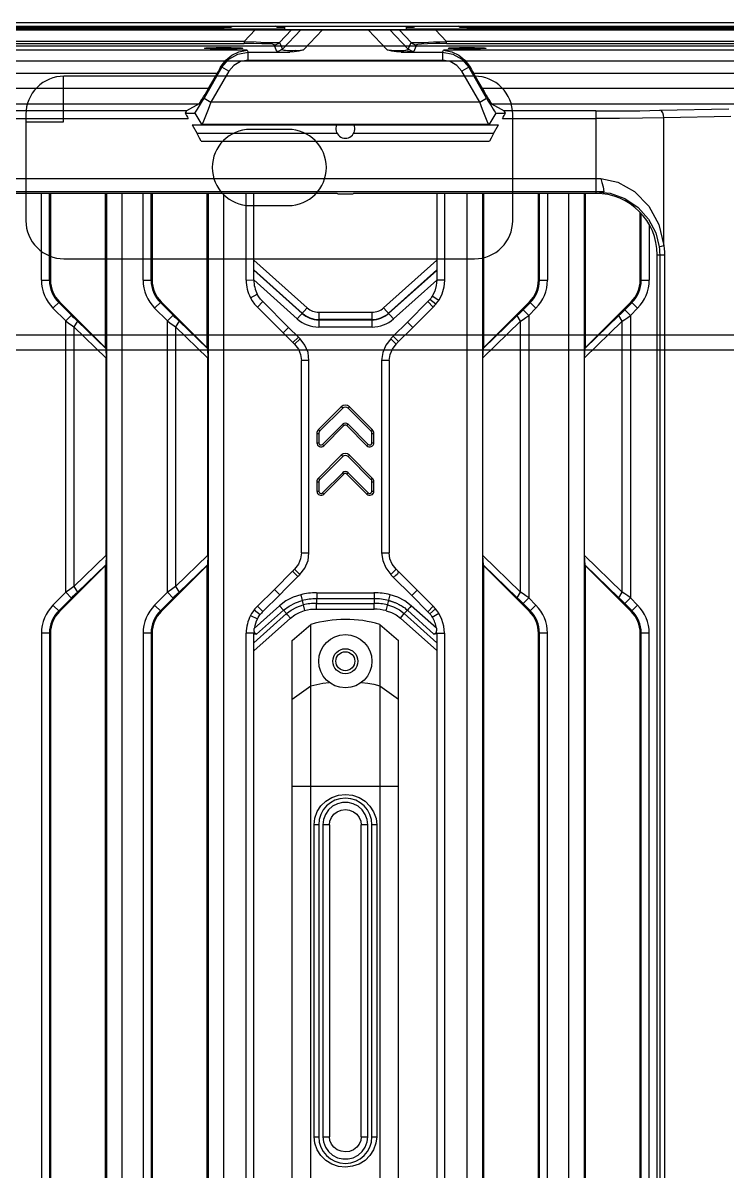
# Model space of a CAD drawing. Header units: millimetres. Extents: x -3132 to 28633, y 682 to 5849.
# Drawn here: x 23643.5 to 23736.1, y 3935.7 to 4086.6 of the extents above; entities that cross this region are included whole.
import ezdxf

# ---------------------------------------------------------------- set-up
doc = ezdxf.new("R2010")
doc.units = ezdxf.units.MM
doc.layers.add('02___PRT_ALL_AXES', color=7, linetype='Continuous')

# ---------------------------------------------------------------- blocks, each defined once
blk = doc.blocks.new('rtjg')
at = {"linetype": 'Continuous'}
for p, q in [((18239.39, 2763.81), (18739.39, 2763.81)), ((18351.08, 2762.29), (18352.52, 2763.81)), ((18357.33, 2763.81), (18355.75, 2762.15)), ((18356.11, 2761.27), (18358.52, 2763.81)), ((18361.39, 2763.81), (18358.88, 2761.17)), ((18369.9, 2761.17), (18367.38, 2763.81)), ((18370.26, 2763.81), (18372.67, 2761.27)), ((18373.03, 2762.15), (18371.45, 2763.81)), ((18376.25, 2763.81), (18377.7, 2762.29)), ((18351.08, 2762.29), (18267.12, 2762.29)), ((18267.12, 2762), (18351.08, 2762)), ((18351.08, 2762.29), (18351.08, 2762)), ((18355.4, 2760.98), (18355.04, 2761.85)), ((18355.75, 2762.15), (18356.11, 2761.27)), ((18372.67, 2761.27), (18373.03, 2762.15)), ((18373.74, 2761.85), (18373.38, 2760.98)), ((18377.7, 2762), (18377.7, 2762.29)), ((18601.08, 2762.29), (18377.7, 2762.29)), ((18377.7, 2762), (18601.08, 2762)), ((18351.49, 2761.12), (18277.16, 2761.12)), ((18351.49, 2761.12), (18351.62, 2760.87)), ((18351.62, 2759.84), (18351.62, 2760.87)), ((18351.62, 2760.87), (18357.07, 2760.87)), ((18371.71, 2760.87), (18377.15, 2760.87)), ((18377.15, 2760.87), (18377.29, 2761.12)), ((18377.15, 2760.87), (18377.15, 2759.84)), ((18601.49, 2761.12), (18377.29, 2761.12)), ((18348.16, 2758.88), (18345.82, 2754.83)), ((18348.16, 2758.88), (18348.08, 2759.02)), ((18349.06, 2758.36), (18348.16, 2758.88)), ((18351.62, 2759.84), (18377.15, 2759.84)), ((18380.62, 2758.88), (18379.72, 2758.36)), ((18380.7, 2759.02), (18380.62, 2758.88)), ((18382.95, 2754.83), (18380.62, 2758.88)), ((18277.16, 2758.12), (18347.56, 2758.12)), ((18346.39, 2756.09), (18347.56, 2758.12)), ((18349.06, 2758.36), (18346.72, 2754.31)), ((18382.06, 2754.31), (18379.72, 2758.36)), ((18381.21, 2758.12), (18382.39, 2756.09)), ((18381.21, 2758.12), (18597.56, 2758.12)), ((18346.39, 2756.09), (18279.19, 2756.09)), ((18596.39, 2756.09), (18382.39, 2756.09)), ((18345.82, 2754.83), (18346.72, 2754.31)), ((18382.06, 2754.31), (18346.72, 2754.31)), ((18382.06, 2754.31), (18382.95, 2754.83)), ((18281.29, 2754.09), (18345.16, 2754.09)), ((18343.52, 2753.14), (18305.89, 2753.14)), ((18343.33, 2752.86), (18344.61, 2752.86)), ((18345.16, 2754.09), (18343.52, 2753.14)), ((18344.61, 2752.86), (18345.51, 2751.31)), ((18384.17, 2752.86), (18383.27, 2751.31)), ((18383.62, 2754.09), (18385.26, 2753.14)), ((18383.62, 2754.09), (18595.16, 2754.09)), ((18384.17, 2752.86), (18385.45, 2752.86)), ((18397.32, 2753.14), (18385.26, 2753.14)), ((18397.32, 2753.14), (18397.32, 2742.53)), ((18405.74, 2753.23), (18414.8, 2753.42)), ((18305.89, 2752.14), (18343.73, 2752.14)), ((18344.26, 2751.31), (18344.91, 2750.17)), ((18344.26, 2751.31), (18384.52, 2751.31)), ((18345.56, 2751.41), (18383.22, 2751.41)), ((18383.22, 2751.41), (18383.04, 2751.8)), ((18383.86, 2750.17), (18384.52, 2751.31)), ((18385.04, 2752.14), (18397.32, 2752.14)), ((18415.09, 2752.42), (18406.27, 2752.23)), ((18406.27, 2735.44), (18406.27, 2752.23)), ((18363.31, 2750.17), (18344.91, 2750.17)), ((18383.86, 2750.17), (18365.46, 2750.17)), ((18345.45, 2749.18), (18383.33, 2749.18)), ((18313.75, 2744.28), (18397.32, 2744.28)), ((18397.32, 2744.28), (18397.96, 2744.28)), ((18362.31, 2742.31), (18296.87, 2742.31)), ((18397.32, 2742.53), (18313.75, 2742.53)), ((18324.44, 2730.89), (18324.44, 2742.31)), ((18325.49, 2730.89), (18325.49, 2742.31)), ((18325.62, 2742.31), (18325.62, 2730.89)), ((18332.85, 2722.01), (18332.85, 2742.31)), ((18333, 2742.31), (18333, 2519.79)), ((18334.99, 2742.31), (18334.99, 2518.72)), ((18337.81, 2730.89), (18337.81, 2742.31)), ((18338.86, 2730.89), (18338.86, 2742.31)), ((18338.99, 2742.31), (18338.99, 2730.89)), ((18346.22, 2722.01), (18346.22, 2742.31)), ((18346.37, 2742.31), (18346.37, 2519.79)), ((18348.36, 2742.31), (18348.36, 2518.72)), ((18351.36, 2730.89), (18351.36, 2742.31)), ((18352.36, 2730.92), (18352.36, 2742.31)), ((18363.4, 2742.24), (18363.31, 2742.28)), ((18363.4, 2742.24), (18365.38, 2742.24)), ((18365.38, 2742.24), (18365.47, 2742.28)), ((18397.32, 2742.31), (18366.46, 2742.31)), ((18376.42, 2742.31), (18376.42, 2730.9)), ((18377.42, 2742.31), (18377.42, 2730.89)), ((18380.42, 2541.96), (18380.42, 2742.31)), ((18382.42, 2742.31), (18382.42, 2543.96)), ((18382.56, 2742.31), (18382.56, 2722)), ((18389.78, 2730.89), (18389.78, 2742.31)), ((18389.92, 2730.89), (18389.91, 2742.31)), ((18390.97, 2742.31), (18390.97, 2730.89)), ((18393.79, 2555.33), (18393.79, 2742.31)), ((18395.79, 2742.31), (18395.79, 2557.33)), ((18395.93, 2742.31), (18395.93, 2722)), ((18397.32, 2742.53), (18397.32, 2742.31)), ((18398.39, 2742.53), (18397.32, 2742.53)), ((18403.15, 2730.89), (18403.15, 2739.78)), ((18403.29, 2730.89), (18403.29, 2739.61)), ((18404.34, 2738.19), (18404.34, 2730.89)), ((18405.65, 2735.28), (18406.27, 2735.44)), ((18359.37, 2727.27), (18352.36, 2733.55)), ((18376.42, 2733.53), (18369.42, 2727.26)), ((18405.39, 2568.99), (18405.39, 2734.24)), ((18405.39, 2734.24), (18406.34, 2734.24)), ((18405.72, 2734.24), (18405.72, 2562.49)), ((18406.34, 2734.24), (18406.34, 2541.89)), ((18358.73, 2726.56), (18352.36, 2732.28)), ((18352.36, 2732.22), (18358.7, 2726.53)), ((18376.42, 2732.25), (18370.05, 2726.56)), ((18370.08, 2726.52), (18376.42, 2732.19)), ((18324.44, 2730.89), (18325.62, 2730.89)), ((18337.81, 2730.89), (18338.99, 2730.89)), ((18351.36, 2730.89), (18352.36, 2730.93)), ((18352.36, 2730.93), (18358.07, 2725.82)), ((18370.71, 2725.82), (18376.42, 2730.91)), ((18377.42, 2730.89), (18376.42, 2730.91)), ((18389.78, 2730.89), (18390.97, 2730.89)), ((18403.15, 2730.89), (18404.34, 2730.89)), ((18351.91, 2728.6), (18352.81, 2729.06)), ((18376.66, 2728.25), (18375.82, 2728.79)), ((18326.79, 2728.06), (18325.95, 2727.22)), ((18325.95, 2727.22), (18327.64, 2725.54)), ((18328.39, 2726.28), (18326.7, 2727.97)), ((18332.85, 2722.01), (18326.79, 2728.06)), ((18340.16, 2728.06), (18339.32, 2727.22)), ((18339.32, 2727.22), (18341.01, 2725.54)), ((18341.76, 2726.28), (18340.07, 2727.97)), ((18346.22, 2722.01), (18340.16, 2728.06)), ((18352.83, 2727.37), (18353.53, 2728.08)), ((18352.83, 2727.37), (18356.22, 2723.97)), ((18356.93, 2724.68), (18353.53, 2728.08)), ((18358.07, 2725.82), (18359.37, 2727.27)), ((18369.42, 2727.26), (18370.71, 2725.82)), ((18375.32, 2728.17), (18372.55, 2725.39)), ((18373.25, 2724.68), (18375.93, 2727.37)), ((18375.93, 2727.37), (18375.23, 2728.08)), ((18376.27, 2727.73), (18375.5, 2728.37)), ((18388.61, 2728.06), (18382.56, 2722)), ((18387.76, 2727.02), (18388.71, 2727.97)), ((18387.76, 2727.02), (18388.5, 2726.27)), ((18388.5, 2726.27), (18389.45, 2727.22)), ((18389.45, 2727.22), (18388.61, 2728.06)), ((18401.98, 2728.06), (18395.93, 2722)), ((18401.13, 2727.02), (18402.08, 2727.97)), ((18401.13, 2727.02), (18401.87, 2726.27)), ((18401.87, 2726.27), (18402.82, 2727.22)), ((18402.82, 2727.22), (18401.98, 2728.06)), ((18327.64, 2725.54), (18328.39, 2726.28)), ((18327.64, 2689.87), (18327.64, 2725.54)), ((18329.17, 2725.51), (18328.71, 2724.76)), ((18332.88, 2721.93), (18329.17, 2725.51)), ((18341.01, 2725.54), (18341.76, 2726.28)), ((18341.01, 2689.87), (18341.01, 2725.54)), ((18342.54, 2725.51), (18342.08, 2724.76)), ((18346.25, 2721.93), (18342.54, 2725.51)), ((18360.89, 2726.68), (18360.89, 2724.74)), ((18360.89, 2726.68), (18367.9, 2726.68)), ((18367.9, 2725.73), (18360.89, 2725.73)), ((18360.89, 2725.69), (18367.9, 2725.69)), ((18367.9, 2724.74), (18367.9, 2726.68)), ((18382.47, 2720.71), (18387.43, 2725.5)), ((18386.97, 2726.25), (18382.54, 2721.97)), ((18387.43, 2725.5), (18386.97, 2726.25)), ((18387.43, 2689.9), (18387.43, 2725.5)), ((18388.5, 2726.27), (18388.5, 2689.13)), ((18395.84, 2720.71), (18400.8, 2725.5)), ((18400.34, 2726.25), (18395.91, 2721.97)), ((18400.8, 2725.5), (18400.34, 2726.25)), ((18400.8, 2689.9), (18400.8, 2725.5)), ((18401.87, 2726.27), (18401.87, 2689.13)), ((18328.71, 2724.76), (18328.71, 2690.64)), ((18328.71, 2724.76), (18332.95, 2720.67)), ((18342.08, 2724.76), (18342.08, 2690.64)), ((18342.08, 2724.76), (18346.32, 2720.67)), ((18356.22, 2723.97), (18356.93, 2724.68)), ((18358.21, 2723.41), (18356.93, 2724.68)), ((18367.9, 2724.74), (18360.89, 2724.74)), ((18372.54, 2725.39), (18373.25, 2724.68)), ((18356.22, 2723.97), (18357.5, 2722.71)), ((18357.5, 2722.71), (18358.21, 2723.41)), ((18357.72, 2722.49), (18358.43, 2723.19)), ((18371.06, 2722.49), (18370.35, 2723.2)), ((18371.39, 2722.82), (18370.68, 2723.53)), ((18332.88, 2721.93), (18332.85, 2722.01)), ((18332.88, 2721.93), (18332.95, 2720.67)), ((18346.25, 2721.93), (18346.32, 2720.67)), ((18382.47, 2720.71), (18382.54, 2721.98)), ((18382.54, 2721.97), (18382.56, 2722.01)), ((18395.84, 2720.71), (18395.91, 2721.98)), ((18395.91, 2721.97), (18395.93, 2722.01)), ((18332.95, 2694.74), (18332.95, 2720.67)), ((18346.32, 2694.74), (18346.32, 2720.67)), ((18358.61, 2695.05), (18358.61, 2720.36)), ((18359.61, 2720.36), (18358.61, 2720.36)), ((18359.61, 2695.05), (18359.61, 2720.35)), ((18369.16, 2720.35), (18369.16, 2695.05)), ((18370.16, 2720.35), (18369.16, 2720.35)), ((18370.16, 2720.35), (18370.16, 2695.05)), ((18382.47, 2694.7), (18382.47, 2720.71)), ((18395.84, 2694.7), (18395.84, 2720.71)), ((18363.86, 2714.25), (18360.86, 2711.25)), ((18361.04, 2711.08), (18364.04, 2714.08)), ((18364.04, 2714.08), (18363.86, 2714.25)), ((18364.92, 2714.25), (18364.74, 2714.08)), ((18364.74, 2714.08), (18367.74, 2711.08)), ((18367.92, 2711.25), (18364.92, 2714.25)), ((18364.04, 2711.96), (18361.4, 2709.32)), ((18364.21, 2711.78), (18364.04, 2711.96)), ((18364.74, 2711.96), (18364.57, 2711.78)), ((18367.38, 2709.32), (18364.74, 2711.96)), ((18360.64, 2710.72), (18360.64, 2709.53)), ((18360.89, 2710.72), (18360.64, 2710.72)), ((18360.86, 2711.25), (18361.04, 2711.08)), ((18360.89, 2710.72), (18360.89, 2709.53)), ((18361.58, 2709.14), (18364.21, 2711.78)), ((18364.57, 2711.78), (18367.2, 2709.14)), ((18367.74, 2711.08), (18367.92, 2711.25)), ((18367.89, 2709.53), (18367.89, 2710.72)), ((18368.14, 2710.72), (18367.89, 2710.72)), ((18368.14, 2709.53), (18368.14, 2710.72)), ((18360.64, 2709.53), (18360.89, 2709.53)), ((18361.4, 2709.32), (18361.58, 2709.14)), ((18367.2, 2709.14), (18367.38, 2709.32)), ((18367.89, 2709.53), (18368.14, 2709.53)), ((18363.86, 2707.89), (18360.86, 2704.89)), ((18361.04, 2704.71), (18364.04, 2707.71)), ((18364.04, 2707.71), (18363.86, 2707.89)), ((18364.92, 2707.89), (18364.74, 2707.71)), ((18364.74, 2707.71), (18367.74, 2704.71)), ((18367.92, 2704.89), (18364.92, 2707.89)), ((18360.64, 2704.36), (18360.64, 2703.17)), ((18360.89, 2704.36), (18360.64, 2704.36)), ((18360.86, 2704.89), (18361.04, 2704.71)), ((18360.89, 2704.36), (18360.89, 2703.17)), ((18364.04, 2705.59), (18361.4, 2702.96)), ((18361.58, 2702.78), (18364.21, 2705.42)), ((18364.21, 2705.42), (18364.04, 2705.59)), ((18364.74, 2705.59), (18364.57, 2705.42)), ((18364.57, 2705.42), (18367.2, 2702.78)), ((18367.38, 2702.96), (18364.74, 2705.59)), ((18367.74, 2704.71), (18367.92, 2704.89)), ((18367.89, 2703.17), (18367.89, 2704.36)), ((18368.14, 2704.36), (18367.89, 2704.36)), ((18368.14, 2703.17), (18368.14, 2704.36)), ((18360.64, 2703.17), (18360.89, 2703.17)), ((18361.4, 2702.96), (18361.58, 2702.78)), ((18367.2, 2702.78), (18367.38, 2702.96)), ((18367.89, 2703.17), (18368.14, 2703.17)), ((18332.95, 2694.74), (18328.71, 2690.64)), ((18332.95, 2694.74), (18332.88, 2693.48)), ((18346.32, 2694.74), (18342.08, 2690.64)), ((18346.32, 2694.74), (18346.25, 2693.48)), ((18358.61, 2695.05), (18359.61, 2695.05)), ((18369.16, 2695.05), (18370.16, 2695.05)), ((18382.54, 2693.43), (18382.47, 2694.7)), ((18387.43, 2689.9), (18382.47, 2694.7)), ((18395.91, 2693.43), (18395.84, 2694.7)), ((18400.8, 2689.9), (18395.84, 2694.7)), ((18326.79, 2687.34), (18332.85, 2693.4)), ((18329.17, 2689.9), (18332.88, 2693.48)), ((18332.88, 2693.48), (18332.85, 2693.4)), ((18332.85, 2584.22), (18332.85, 2693.4)), ((18340.16, 2687.34), (18346.22, 2693.4)), ((18342.54, 2689.9), (18346.25, 2693.48)), ((18346.25, 2693.48), (18346.22, 2693.4)), ((18346.22, 2584.22), (18346.22, 2693.4)), ((18357.44, 2692.64), (18358.14, 2691.93)), ((18357.72, 2692.91), (18358.42, 2692.21)), ((18371.05, 2692.92), (18370.35, 2692.21)), ((18373.83, 2690.14), (18371.39, 2692.59)), ((18382.54, 2693.43), (18386.97, 2689.16)), ((18382.54, 2693.42), (18382.56, 2693.42)), ((18382.56, 2693.42), (18382.56, 2584.22)), ((18382.56, 2693.4), (18388.61, 2687.34)), ((18395.91, 2693.43), (18400.34, 2689.16)), ((18395.91, 2693.42), (18395.93, 2693.42)), ((18395.93, 2693.42), (18395.93, 2584.22)), ((18395.93, 2693.4), (18401.98, 2687.34)), ((18370.68, 2691.88), (18373.12, 2689.43)), ((18327.64, 2689.87), (18325.95, 2688.18)), ((18328.39, 2689.12), (18327.64, 2689.87)), ((18328.71, 2690.64), (18329.17, 2689.9)), ((18341.01, 2689.87), (18339.32, 2688.18)), ((18341.76, 2689.12), (18341.01, 2689.87)), ((18342.08, 2690.64), (18342.54, 2689.9)), ((18355.07, 2690.26), (18352.84, 2688.05)), ((18353.54, 2687.33), (18355.78, 2689.56)), ((18355.07, 2690.26), (18355.78, 2689.56)), ((18358.53, 2689.56), (18359.04, 2687.46)), ((18360.62, 2689.79), (18368.16, 2689.79)), ((18369.76, 2687.45), (18370.28, 2689.55)), ((18373.83, 2690.14), (18373.12, 2689.43)), ((18373.12, 2689.43), (18375.24, 2687.31)), ((18375.95, 2688.03), (18373.83, 2690.14)), ((18386.97, 2689.16), (18387.43, 2689.9)), ((18400.34, 2689.16), (18400.8, 2689.9)), ((18325.95, 2688.18), (18326.79, 2687.34)), ((18328.39, 2689.12), (18326.7, 2687.44)), ((18339.32, 2688.18), (18340.16, 2687.34)), ((18341.76, 2689.12), (18340.07, 2687.44)), ((18355.73, 2688.1), (18352.41, 2685.12)), ((18352.84, 2688.05), (18353.54, 2687.33)), ((18356.24, 2687.52), (18355.73, 2688.1)), ((18360.61, 2689.01), (18360.61, 2688.41)), ((18368.16, 2689.01), (18360.61, 2689.01)), ((18360.61, 2688.41), (18368.16, 2688.41)), ((18368.16, 2689.01), (18368.16, 2688.41)), ((18376.37, 2685.15), (18373.06, 2688.11)), ((18375.95, 2688.03), (18375.24, 2687.31)), ((18388.5, 2689.13), (18387.76, 2688.39)), ((18388.71, 2687.44), (18387.76, 2688.39)), ((18389.45, 2688.18), (18388.5, 2689.13)), ((18388.61, 2687.34), (18389.45, 2688.18)), ((18401.87, 2689.13), (18401.13, 2688.39)), ((18402.08, 2687.44), (18401.13, 2688.39)), ((18402.82, 2688.18), (18401.87, 2689.13)), ((18401.98, 2687.34), (18402.82, 2688.18)), ((18351.93, 2686.84), (18352.82, 2686.38)), ((18352.36, 2683.23), (18356.64, 2687.07)), ((18352.36, 2682.18), (18357.16, 2686.49)), ((18352.4, 2687.56), (18353.19, 2686.95)), ((18356.24, 2687.52), (18352.73, 2684.37)), ((18356.24, 2687.52), (18356.64, 2687.07)), ((18356.79, 2686.91), (18356.64, 2687.07)), ((18357.16, 2686.49), (18356.79, 2686.91)), ((18368.17, 2687.63), (18360.61, 2687.63)), ((18371.62, 2686.49), (18372, 2686.91)), ((18371.62, 2686.49), (18376.42, 2682.2)), ((18372, 2686.91), (18372.14, 2687.08)), ((18372.54, 2687.52), (18372.14, 2687.08)), ((18372.14, 2687.08), (18376.42, 2683.25)), ((18376.04, 2684.39), (18372.54, 2687.52)), ((18376.26, 2687.68), (18375.5, 2687.04)), ((18375.82, 2686.61), (18376.67, 2687.14)), ((18357.39, 2683.54), (18359.85, 2685.64)), ((18359.85, 2591.98), (18359.85, 2685.64)), ((18368.92, 2685.65), (18368.92, 2591.97)), ((18368.92, 2685.65), (18371.39, 2683.55)), ((18324.44, 2684.51), (18324.44, 2593.11)), ((18325.62, 2684.51), (18324.44, 2684.51)), ((18325.49, 2684.51), (18325.49, 2593.11)), ((18325.62, 2684.51), (18325.62, 2593.11)), ((18337.81, 2684.51), (18337.81, 2593.11)), ((18338.99, 2684.51), (18337.81, 2684.51)), ((18338.86, 2684.51), (18338.86, 2593.11)), ((18338.99, 2684.51), (18338.99, 2593.11)), ((18351.36, 2593.11), (18351.36, 2684.51)), ((18352.5, 2684.51), (18351.36, 2684.51)), ((18352.36, 2593.45), (18352.36, 2684.43)), ((18352.36, 2684.43), (18352.73, 2684.37)), ((18357.39, 2594.07), (18357.39, 2683.54)), ((18371.39, 2594.06), (18371.39, 2683.55)), ((18376.04, 2684.39), (18376.42, 2684.46)), ((18376.25, 2684.51), (18377.42, 2684.51)), ((18376.31, 2684.6), (18376.26, 2684.51)), ((18376.42, 2684.46), (18376.42, 2593.43)), ((18377.42, 2684.51), (18377.42, 2593.11)), ((18389.78, 2593.11), (18389.78, 2684.51)), ((18390.97, 2684.51), (18389.78, 2684.51)), ((18389.92, 2593.11), (18389.92, 2684.51)), ((18390.97, 2593.11), (18390.97, 2684.51)), ((18403.15, 2593.11), (18403.15, 2684.51)), ((18404.34, 2684.51), (18403.15, 2684.51)), ((18403.29, 2593.11), (18403.29, 2684.51)), ((18404.34, 2593.11), (18404.34, 2684.51)), ((18357.39, 2675.81), (18359.85, 2677.58)), ((18368.92, 2677.59), (18371.39, 2675.82)), ((18371.39, 2664.34), (18357.39, 2664.34)), ((18360.27, 2618.31), (18360.27, 2659.31)), ((18360.89, 2659.31), (18360.27, 2659.31)), ((18360.89, 2659.31), (18360.89, 2618.31)), ((18361.44, 2659.31), (18361.44, 2618.31)), ((18362.3, 2659.31), (18361.44, 2659.31)), ((18362.3, 2659.31), (18362.3, 2618.31)), ((18366.47, 2618.31), (18366.47, 2659.31)), ((18367.34, 2659.31), (18366.47, 2659.31)), ((18367.34, 2618.31), (18367.34, 2659.31)), ((18367.89, 2618.31), (18367.89, 2659.31)), ((18368.51, 2659.31), (18367.89, 2659.31)), ((18368.51, 2659.31), (18368.51, 2618.31)), ((18360.27, 2618.31), (18360.89, 2618.31)), ((18361.44, 2618.31), (18362.3, 2618.31)), ((18366.47, 2618.31), (18367.34, 2618.31)), ((18367.89, 2618.31), (18368.51, 2618.31))]:
    blk.add_line(p, q, dxfattribs=at)
for points in [[(18351.08, 2762.29), (18352.65, 2762.21), (18353.89, 2762.16), (18354.84, 2762.14), (18355.45, 2762.13), (18355.75, 2762.15)], [(18355.04, 2761.85), (18354.81, 2761.91), (18354.26, 2761.95), (18353.41, 2761.97), (18352.37, 2761.99), (18351.08, 2762)], [(18355.04, 2761.85), (18355.3, 2761.89), (18355.54, 2761.99), (18355.75, 2762.15)], [(18373.03, 2762.15), (18373.17, 2762.13), (18373.42, 2762.13), (18373.77, 2762.13), (18374.2, 2762.14), (18374.71, 2762.16), (18375.31, 2762.18), (18376, 2762.21), (18376.8, 2762.24), (18377.7, 2762.29)], [(18373.03, 2762.15), (18373.24, 2761.99), (18373.48, 2761.89), (18373.74, 2761.85)], [(18377.7, 2762), (18376.27, 2761.99), (18375.19, 2761.97), (18374.39, 2761.94), (18373.92, 2761.9), (18373.74, 2761.85)], [(18348.08, 2759.02), (18348.67, 2759.82), (18349.45, 2760.48), (18350.4, 2760.93), (18351.49, 2761.12)], [(18348.16, 2758.88), (18349.05, 2759.94), (18350.26, 2760.63), (18351.62, 2760.87)], [(18356.11, 2761.27), (18355.9, 2761.12), (18355.66, 2761.02), (18355.4, 2760.98)], [(18356.11, 2761.27), (18356.1, 2761.22), (18356.15, 2761.16), (18356.32, 2761.15), (18356.52, 2761.12), (18356.8, 2761.11), (18357.14, 2761.1), (18357.47, 2761.11), (18357.81, 2761.12), (18358.14, 2761.11), (18358.49, 2761.13), (18358.88, 2761.17)], [(18358.88, 2761.17), (18358.26, 2761.01), (18357.65, 2760.91), (18357.07, 2760.87)], [(18369.9, 2761.17), (18370.44, 2761.12), (18370.94, 2761.09), (18371.38, 2761.1), (18371.76, 2761.1), (18372.08, 2761.11), (18372.32, 2761.13), (18372.48, 2761.16), (18372.58, 2761.18), (18372.66, 2761.19), (18372.68, 2761.23), (18372.67, 2761.27)], [(18371.71, 2760.87), (18371.12, 2760.91), (18370.52, 2761.01), (18369.9, 2761.17)], [(18373.38, 2760.98), (18373.15, 2760.93), (18372.57, 2760.9), (18371.71, 2760.87)], [(18373.38, 2760.98), (18373.12, 2761.02), (18372.88, 2761.12), (18372.67, 2761.27)], [(18377.15, 2760.87), (18378.52, 2760.63), (18379.72, 2759.94), (18380.62, 2758.88)], [(18377.29, 2761.12), (18378.37, 2760.93), (18379.33, 2760.48), (18380.11, 2759.82), (18380.7, 2759.02)], [(18351.62, 2759.84), (18350.61, 2759.66), (18349.72, 2759.14), (18349.06, 2758.36)], [(18379.72, 2758.36), (18379.06, 2759.14), (18378.16, 2759.66), (18377.15, 2759.84)], [(18344.61, 2752.86), (18344.71, 2752.99), (18344.97, 2753.39), (18345.36, 2754.04), (18345.82, 2754.83)], [(18346.72, 2754.31), (18346.35, 2753.33), (18346, 2752.46), (18345.73, 2751.79), (18345.56, 2751.41)], [(18383.04, 2751.8), (18382.77, 2752.45), (18382.44, 2753.32), (18382.06, 2754.31)], [(18382.95, 2754.83), (18383.18, 2754.44), (18383.41, 2754.05), (18383.63, 2753.69), (18383.81, 2753.38), (18383.96, 2753.14), (18384.07, 2752.98), (18384.14, 2752.89), (18384.17, 2752.86)], [(18397.32, 2753.14), (18400.26, 2753.15), (18403.1, 2753.18), (18405.74, 2753.23)], [(18406.27, 2752.23), (18406.22, 2752.6), (18406.11, 2752.91), (18405.94, 2753.14), (18405.74, 2753.23)], [(18345.54, 2751.31), (18345.54, 2751.34), (18345.55, 2751.38), (18345.56, 2751.41)], [(18383.22, 2751.41), (18383.23, 2751.38), (18383.24, 2751.34), (18383.24, 2751.31)], [(18406.27, 2752.23), (18403.46, 2752.18), (18400.44, 2752.15), (18397.32, 2752.14)], [(18345.45, 2749.18), (18345.22, 2749.58), (18345.05, 2749.9), (18344.94, 2750.1), (18344.91, 2750.18)], [(18383.87, 2750.18), (18383.84, 2750.1), (18383.73, 2749.9), (18383.56, 2749.58), (18383.33, 2749.18)], [(18397.96, 2744.28), (18398.13, 2743.75), (18398.27, 2743.17), (18398.39, 2742.53)], [(18397.96, 2744.28), (18400.2, 2743.78), (18402.4, 2742.55), (18404.27, 2740.65), (18405.6, 2738.22), (18406.27, 2735.44)], [(18397.32, 2742.53), (18397.68, 2742.53), (18398.03, 2742.53), (18398.39, 2742.53)], [(18397.32, 2742.53), (18399.19, 2742.32), (18401.13, 2741.63), (18402.87, 2740.46), (18404.25, 2738.93), (18405.19, 2737.13), (18405.65, 2735.28)], [(18405.65, 2735.28), (18405.69, 2734.94), (18405.71, 2734.59), (18405.72, 2734.24)], [(18406.27, 2735.44), (18406.31, 2735.04), (18406.33, 2734.64), (18406.34, 2734.24)], [(18376.42, 2730.91), (18376.35, 2730.18), (18376.16, 2729.47), (18375.82, 2728.79)], [(18377.42, 2730.9), (18377.33, 2729.97), (18377.08, 2729.08), (18376.66, 2728.25)], [(18351.91, 2728.6), (18352.16, 2728.18), (18352.46, 2727.76), (18352.83, 2727.37)], [(18353.53, 2728.08), (18353.24, 2728.4), (18353, 2728.73), (18352.81, 2729.06)], [(18375.82, 2728.79), (18375.72, 2728.65), (18375.62, 2728.51), (18375.5, 2728.37)], [(18375.5, 2728.37), (18375.41, 2728.27), (18375.32, 2728.17)], [(18375.93, 2727.37), (18376.05, 2727.48), (18376.16, 2727.6), (18376.27, 2727.73)], [(18376.27, 2727.73), (18376.41, 2727.9), (18376.54, 2728.08), (18376.66, 2728.25)], [(18387.76, 2727.02), (18387.49, 2726.75), (18387.23, 2726.49), (18386.97, 2726.25)], [(18401.13, 2727.02), (18400.86, 2726.75), (18400.6, 2726.49), (18400.34, 2726.25)], [(18327.64, 2725.54), (18328, 2725.27), (18328.36, 2725.01), (18328.71, 2724.76)], [(18329.17, 2725.51), (18328.92, 2725.76), (18328.66, 2726.01), (18328.39, 2726.28)], [(18341.01, 2725.54), (18341.37, 2725.27), (18341.73, 2725.01), (18342.08, 2724.76)], [(18342.54, 2725.51), (18342.29, 2725.76), (18342.03, 2726.01), (18341.76, 2726.28)], [(18387.43, 2725.5), (18387.78, 2725.75), (18388.14, 2726.01), (18388.5, 2726.27)], [(18400.8, 2725.5), (18401.15, 2725.75), (18401.51, 2726.01), (18401.87, 2726.27)], [(18372.55, 2725.39), (18371.93, 2724.77), (18371.3, 2724.15), (18370.68, 2723.53)], [(18371.39, 2722.82), (18372.01, 2723.44), (18372.63, 2724.05), (18373.25, 2724.68)], [(18357.72, 2722.49), (18358.21, 2721.84), (18358.51, 2721.12), (18358.61, 2720.36)], [(18359.61, 2720.35), (18359.48, 2721.38), (18359.08, 2722.34), (18358.43, 2723.19)], [(18370.35, 2723.2), (18369.7, 2722.35), (18369.3, 2721.38), (18369.16, 2720.35)], [(18370.16, 2720.35), (18370.27, 2721.12), (18370.57, 2721.85), (18371.06, 2722.49)], [(18358.61, 2695.05), (18358.51, 2694.29), (18358.21, 2693.56), (18357.72, 2692.91)], [(18358.42, 2692.21), (18359.08, 2693.06), (18359.48, 2694.03), (18359.61, 2695.05)], [(18369.16, 2695.05), (18369.3, 2694.03), (18369.7, 2693.07), (18370.35, 2692.21)], [(18371.05, 2692.92), (18370.56, 2693.56), (18370.26, 2694.29), (18370.16, 2695.05)], [(18357.44, 2692.64), (18356.64, 2691.84), (18355.85, 2691.04), (18355.07, 2690.26)], [(18371.39, 2692.59), (18371.24, 2692.27), (18371, 2692.03), (18370.68, 2691.88)], [(18355.78, 2689.56), (18356.57, 2690.35), (18357.36, 2691.14), (18358.14, 2691.93)], [(18328.71, 2690.64), (18328.36, 2690.39), (18328, 2690.13), (18327.64, 2689.87)], [(18328.39, 2689.12), (18328.66, 2689.39), (18328.92, 2689.65), (18329.17, 2689.9)], [(18342.08, 2690.64), (18341.73, 2690.39), (18341.37, 2690.13), (18341.01, 2689.87)], [(18341.76, 2689.12), (18342.03, 2689.39), (18342.29, 2689.65), (18342.54, 2689.9)], [(18358.53, 2689.56), (18357.51, 2689.22), (18356.57, 2688.73), (18355.73, 2688.1)], [(18360.62, 2689.79), (18360.62, 2689.23), (18360.61, 2689.01)], [(18368.16, 2689.79), (18368.16, 2689.23), (18368.16, 2689.01)], [(18373.06, 2688.11), (18372.21, 2688.73), (18371.28, 2689.22), (18370.28, 2689.55)], [(18388.5, 2689.13), (18388.14, 2689.4), (18387.78, 2689.65), (18387.43, 2689.9)], [(18401.87, 2689.13), (18401.51, 2689.4), (18401.15, 2689.65), (18400.8, 2689.9)], [(18356.24, 2687.51), (18357, 2688.07), (18357.83, 2688.5), (18358.71, 2688.8)], [(18356.64, 2687.07), (18357.25, 2687.52), (18357.99, 2687.92), (18358.85, 2688.22)], [(18360.61, 2687.63), (18360.61, 2688.2), (18360.61, 2688.41)], [(18368.17, 2687.63), (18368.16, 2688.2), (18368.16, 2688.41)], [(18369.95, 2688.21), (18370.74, 2687.95), (18371.49, 2687.56), (18372.14, 2687.08)], [(18370.09, 2688.79), (18370.13, 2688.79), (18370.17, 2688.78), (18370.2, 2688.77), (18370.24, 2688.75), (18370.29, 2688.74), (18370.33, 2688.73), (18370.38, 2688.71), (18370.43, 2688.7), (18370.49, 2688.68), (18370.55, 2688.66), (18370.62, 2688.64), (18370.69, 2688.61), (18370.77, 2688.58), (18370.85, 2688.55), (18370.94, 2688.51), (18371.03, 2688.47), (18371.13, 2688.43), (18371.24, 2688.38), (18371.35, 2688.33), (18371.46, 2688.26), (18371.59, 2688.2), (18371.73, 2688.12), (18371.87, 2688.03), (18372.02, 2687.92), (18372.19, 2687.81), (18372.36, 2687.67), (18372.54, 2687.52)], [(18373.06, 2688.11), (18372.86, 2687.89), (18372.68, 2687.69), (18372.54, 2687.52)], [(18376.26, 2687.68), (18376.16, 2687.8), (18376.05, 2687.92), (18375.95, 2688.03)], [(18386.97, 2689.16), (18387.23, 2688.91), (18387.49, 2688.65), (18387.76, 2688.39)], [(18400.34, 2689.16), (18400.6, 2688.91), (18400.86, 2688.65), (18401.13, 2688.39)], [(18352.4, 2687.56), (18352.22, 2687.32), (18352.07, 2687.08), (18351.93, 2686.84)], [(18352.82, 2686.38), (18352.93, 2686.57), (18353.05, 2686.76), (18353.19, 2686.95)], [(18357.16, 2686.49), (18357.73, 2686.9), (18358.36, 2687.23), (18359.04, 2687.46)], [(18369.76, 2687.45), (18370.44, 2687.23), (18371.06, 2686.9), (18371.62, 2686.49)], [(18375.24, 2687.31), (18375.33, 2687.23), (18375.41, 2687.14), (18375.5, 2687.04)], [(18375.5, 2687.04), (18375.62, 2686.9), (18375.72, 2686.75), (18375.82, 2686.61)], [(18376.68, 2687.13), (18376.55, 2687.32), (18376.41, 2687.5), (18376.26, 2687.68)], [(18377.42, 2684.49), (18377.33, 2685.42), (18377.08, 2686.31), (18376.68, 2687.13)], [(18352.4, 2684.76), (18352.39, 2684.93), (18352.41, 2685.12)], [(18352.5, 2684.51), (18352.44, 2684.62), (18352.4, 2684.76)], [(18376.37, 2685.15), (18376.38, 2684.98), (18376.38, 2684.83), (18376.35, 2684.7), (18376.31, 2684.6)], [(18352.73, 2684.37), (18352.65, 2684.4), (18352.57, 2684.44), (18352.5, 2684.51)], [(18376.25, 2684.51), (18376.19, 2684.45), (18376.12, 2684.41), (18376.04, 2684.39)], [(18359.85, 2677.58), (18360.65, 2677.77), (18361.45, 2677.92), (18362.26, 2678.03)], [(18366.52, 2678.03), (18367.33, 2677.92), (18368.13, 2677.78), (18368.92, 2677.59)], [(18360.27, 2659.31), (18360.36, 2660.17), (18360.67, 2661.04), (18361.16, 2661.79), (18361.81, 2662.43), (18362.6, 2662.91), (18363.47, 2663.21), (18364.41, 2663.31)], [(18367.34, 2659.31), (18367.26, 2660), (18367.01, 2660.67), (18366.6, 2661.26), (18366.07, 2661.74), (18365.43, 2662.07), (18364.74, 2662.24), (18364.03, 2662.24), (18363.34, 2662.07), (18362.71, 2661.74), (18362.18, 2661.26), (18361.77, 2660.67), (18361.52, 2660), (18361.44, 2659.31)], [(18364.41, 2663.31), (18365.33, 2663.2), (18366.2, 2662.9), (18366.98, 2662.42), (18367.63, 2661.78), (18368.11, 2661.02), (18368.42, 2660.15), (18368.51, 2659.31)], [(18362.3, 2659.31), (18362.37, 2659.8), (18362.57, 2660.28), (18362.89, 2660.7), (18363.33, 2661.03), (18363.84, 2661.23), (18364.39, 2661.31), (18364.94, 2661.23), (18365.45, 2661.03), (18365.88, 2660.7), (18366.21, 2660.28), (18366.41, 2659.8), (18366.47, 2659.31)], [(18364.41, 2614.31), (18363.48, 2614.41), (18362.6, 2614.7), (18361.81, 2615.19), (18361.15, 2615.83), (18360.67, 2616.59), (18360.36, 2617.46), (18360.27, 2618.31)], [(18361.44, 2618.31), (18361.52, 2617.62), (18361.77, 2616.95), (18362.18, 2616.36), (18362.71, 2615.88), (18363.35, 2615.55), (18364.04, 2615.38), (18364.74, 2615.38), (18365.43, 2615.55), (18366.06, 2615.88), (18366.6, 2616.36), (18367.01, 2616.95), (18367.26, 2617.62), (18367.34, 2618.31)], [(18366.47, 2618.31), (18366.41, 2617.82), (18366.21, 2617.34), (18365.88, 2616.92), (18365.45, 2616.59), (18364.94, 2616.38), (18364.39, 2616.31), (18363.84, 2616.39), (18363.33, 2616.59), (18362.89, 2616.92), (18362.57, 2617.34), (18362.37, 2617.82), (18362.3, 2618.31)], [(18368.51, 2618.31), (18368.41, 2617.45), (18368.11, 2616.59), (18367.63, 2615.84), (18366.99, 2615.2), (18366.2, 2614.72), (18365.34, 2614.42), (18364.41, 2614.31)]]:
    blk.add_lwpolyline(points, dxfattribs=at)
for radius in [3.5, 1.65, 1.25]:
    blk.add_circle((18364.39, 2680.81), radius, dxfattribs=at)
for centre, radius, start, end in [((18364.39, 2750.81), 1.25, 156.4218, 23.5782), ((18397.32, 2734.24), 8.07, 0, 90), ((18329.62, 2730.89), 5.19, 180, 225), ((18329.62, 2730.89), 4.13, 180, 225), ((18329.62, 2730.89), 4, 180, 225), ((18342.99, 2730.89), 5.19, 180, 225), ((18342.99, 2730.89), 4.13, 180, 225), ((18342.99, 2730.89), 4, 180, 225), ((18356.36, 2730.89), 5, 180, 207.2504), ((18356.36, 2730.89), 4, 179.5338, 207.3465), ((18385.78, 2730.89), 4, 315, 0), ((18385.78, 2730.89), 4.13, 315, 0), ((18385.78, 2730.89), 5.19, 315, 360), ((18399.15, 2730.89), 4, 315, 0), ((18399.15, 2730.89), 4.13, 315, 0), ((18399.15, 2730.89), 5.19, 315, 360), ((18360.89, 2728.96), 2.28, 228.1003, 270), ((18367.9, 2728.96), 2.28, 270, 311.8129), ((18360.89, 2728.96), 4.22, 228.1003, 270), ((18360.89, 2728.96), 3.27, 228.1003, 270), ((18360.89, 2728.96), 3.23, 228.1003, 270), ((18367.9, 2728.96), 3.23, 270, 311.8129), ((18367.9, 2728.96), 3.27, 270, 311.8129), ((18367.9, 2728.96), 4.22, 270, 311.8129), ((18413.69, 2779.2), 79.68, 225.1588, 225.382), ((18413.69, 2779.2), 78.68, 225.1588, 225.388), ((18314.87, 2779.33), 78.92, 314.6652, 314.9997), ((18314.87, 2779.33), 79.92, 314.6701, 314.9997), ((18364.39, 2713.72), 0.75, 45, 135), ((18364.39, 2713.72), 0.5, 45.0001, 135), ((18364.39, 2711.6), 0.5, 45, 135), ((18361.39, 2710.72), 0.75, 135, 180), ((18361.39, 2710.72), 0.5, 135, 180), ((18364.39, 2711.6), 0.25, 45, 135), ((18367.39, 2710.72), 0.5, 0, 45), ((18367.39, 2710.72), 0.75, 0, 45), ((18361.19, 2709.53), 0.55, 180, 315), ((18361.19, 2709.53), 0.3, 180, 315), ((18367.59, 2709.53), 0.55, 225.0001, 0), ((18367.59, 2709.53), 0.3, 225.0001, 0), ((18364.39, 2707.36), 0.75, 45, 135), ((18364.39, 2707.36), 0.5, 45, 135), ((18361.39, 2704.36), 0.75, 135, 180), ((18361.39, 2704.36), 0.5, 135, 180), ((18364.39, 2705.24), 0.5, 45, 135), ((18364.39, 2705.24), 0.25, 45, 135), ((18367.39, 2704.36), 0.5, 0, 45), ((18367.39, 2704.36), 0.75, 0, 45), ((18361.19, 2703.17), 0.55, 180, 315), ((18361.19, 2703.17), 0.3, 180, 315), ((18367.59, 2703.17), 0.55, 225.0001, 0), ((18367.59, 2703.17), 0.3, 225.0001, 0), ((18413.73, 2636.19), 79.72, 134.6361, 134.9204), ((18314.9, 2636.08), 79.9, 45.0071, 45.344), ((18413.73, 2636.19), 78.72, 134.6312, 134.9204), ((18314.9, 2636.08), 78.9, 45.0075, 45.3499), ((18360.5, 2681.47), 8.32, 89.2033, 103.7549), ((18368.28, 2681.47), 8.33, 76.1272, 90.8608), ((18329.62, 2684.51), 5.19, 135, 180), ((18342.99, 2684.51), 5.19, 135, 180), ((18356.27, 2684.52), 4.93, 134.2072, 141.8099), ((18360.5, 2681.47), 7.54, 89.1661, 103.7546), ((18360.5, 2681.47), 6.94, 89.0846, 103.7546), ((18368.28, 2681.47), 7.55, 76.1267, 90.8992), ((18368.28, 2681.47), 6.95, 76.1267, 90.9897), ((18385.78, 2684.51), 5.19, 0, 45), ((18399.15, 2684.51), 5.19, 0, 45), ((18329.62, 2684.51), 4.13, 135, 180), ((18329.62, 2684.51), 4, 135, 180), ((18342.99, 2684.51), 4.13, 135, 180), ((18342.99, 2684.51), 4, 135, 180), ((18356.36, 2684.51), 5, 152.2927, 180), ((18356.36, 2684.51), 4, 152.2143, 171.2372), ((18356.27, 2684.52), 3.93, 134.1843, 141.8102), ((18360.5, 2681.47), 6.16, 89.0345, 103.755), ((18368.28, 2681.47), 6.17, 76.1259, 91.0419), ((18372.42, 2684.51), 4, 9.1287, 31.6216), ((18385.78, 2684.51), 4, 0, 45), ((18385.78, 2684.51), 4.13, 0, 45), ((18399.15, 2684.51), 4, 0, 45), ((18399.15, 2684.51), 4.13, 0, 45), ((18364.39, 2659.31), 3.5, 0, 180), ((18364.39, 2618.31), 3.5, 180, 0)]:
    blk.add_arc(centre, radius, start, end, dxfattribs=at)
for centre in [(18348.39, 2761.39), (18380.39, 2761.39)]:
    blk.add_ellipse(centre, major_axis=(2.5, 0), ratio=0.034921, dxfattribs=at)
for centre, major_axis, ratio, start_param, end_param in [((18347.44, 2758.12), (1.73, 3), 0.030233, -1.553322, -1.24753), ((18381.34, 2758.12), (-1.73, 3), 0.030233, 1.24753, 1.553322), ((18346.31, 2756.09), (1.16, 2), 0.030233, -3.089211, -1.553322), ((18382.47, 2756.09), (-1.16, 2), 0.030233, 1.553322, 3.089211), ((18342.94, 2752.14), (0.578, 1), 0.030233, 0.052381, 0.786648), ((18343.78, 2752.14), (-0.579, 1), 0.030215, 0.751688, 1.553311), ((18385, 2752.14), (0.579, 1), 0.030215, -1.553311, -0.751688), ((18385.83, 2752.14), (-0.578, 1), 0.030233, -0.786648, -0.052381), ((18362.31, 2742.27), (0.996, 0), 0.034921, 0.087266, 1.570796), ((18366.46, 2742.27), (0.996, 0), 0.034921, 1.570796, 3.054326), ((18364.41, 2667.86), (0, -18.45), 0.92139, 2.872896, 3.412762)]:
    blk.add_ellipse(centre, major_axis=major_axis, ratio=ratio, start_param=start_param, end_param=end_param, dxfattribs=at)
blk = doc.blocks.new('*U107')
blk.add_blockref('rtjg', (-18489.39, -2267.31))
blk = doc.blocks.new('*U108')
at = {"color": 0, "linetype": 'ByBlock', "lineweight": -2, "transparency": 16777216}
blk.add_blockref('*U107', (500, 1000), dxfattribs=at)
blk = doc.blocks.new('hfnv')
at = {"color": 114, "linetype": 'Continuous', "true_color": 0x139b48}
for p, q in [((20332.58, 7504.59), (20749.38, 7504.59)), ((20726.36, 7502.59), (20355.59, 7502.59)), ((20332.58, 7466.59), (20749.38, 7466.59)), ((20749.38, 7464.59), (20332.58, 7464.59))]:
    blk.add_line(p, q, dxfattribs=at)
for points in [[(20437.98, 7481.59), (20437.98, 7495.59, 0.414214), (20432.98, 7500.59), (20378.98, 7500.59, 0.414214), (20373.98, 7495.59), (20373.98, 7481.59, 0.414214), (20378.98, 7476.59), (20432.98, 7476.59, 0.414214)], [(20408.48, 7483.59, 1), (20408.48, 7493.59), (20403.48, 7493.59, 1), (20403.48, 7483.59)]]:
    blk.add_lwpolyline(points, format="xyb", close=True, dxfattribs=at)
at = {"layer": '02___PRT_ALL_AXES', "color": 114, "linetype": 'Continuous', "true_color": 0x139b48}
blk.add_lwpolyline([(20373.98, 7494.59), (20378.93, 7494.59), (20378.93, 7500.58)], dxfattribs=at)
blk = doc.blocks.new('*U116')
blk.add_blockref('hfnv', (-20547.98, -7013.09))
blk = doc.blocks.new('*U117')
at = {"color": 0, "linetype": 'ByBlock', "lineweight": -2, "transparency": 16777216}
blk.add_blockref('*U116', (500, 1000), dxfattribs=at)
blk = doc.blocks.new('134567')
at = {"color": 7, "linetype": 'Continuous'}
for p, q in [((3244.08, -361.66), (3667.08, -361.66)), ((3244.08, -361.84), (3314.63, -361.84)), ((3322.58, -362.06), (3244.08, -362.06)), ((3314.63, -361.84), (3314.63, -361.66)), ((3315.63, -361.66), (3315.63, -361.79)), ((3315.63, -361.79), (3315.76, -361.66)), ((3321.53, -361.79), (3321.4, -361.66)), ((3321.53, -361.79), (3321.53, -361.66)), ((3322.53, -361.66), (3322.53, -361.84)), ((3322.53, -361.84), (3322.58, -361.84)), ((3322.58, -361.66), (3322.58, -362.16)), ((3338.58, -361.66), (3338.58, -362.16)), ((3338.58, -361.84), (3338.63, -361.84)), ((3455.48, -362.06), (3338.58, -362.06)), ((3338.63, -361.84), (3338.63, -361.66)), ((3339.63, -361.66), (3339.63, -361.79)), ((3339.63, -361.79), (3339.76, -361.66)), ((3345.53, -361.79), (3345.4, -361.66)), ((3345.53, -361.79), (3345.53, -361.66)), ((3346.53, -361.66), (3346.53, -361.84)), ((3346.53, -361.84), (3424.31, -361.84))]:
    blk.add_line(p, q, dxfattribs=at)
for centre, start_param, end_param in [((3314.63, -361.78), -1.570796, -0.05236), ((3322.53, -361.78), -3.089233, -1.570796), ((3338.63, -361.78), -1.570796, -0.05236), ((3346.53, -361.78), -3.089233, -1.570796)]:
    blk.add_ellipse(centre, major_axis=(1, 0), ratio=0.052408, start_param=start_param, end_param=end_param, dxfattribs=at)
at = {"layer": '02___PRT_ALL_AXES', "color": 7, "linetype": 'Continuous'}
blk.add_line((3338.58, -362.16), (3322.58, -362.16), dxfattribs=at)
blk = doc.blocks.new('*U299')
blk.add_blockref('134567', (-3455.58, -17.84))
blk = doc.blocks.new('*U300')
at = {"color": 0, "linetype": 'ByBlock', "lineweight": -2, "transparency": 16777216}
blk.add_blockref('*U299', (500, 0), dxfattribs=at)
blk = doc.blocks.new('4333343')
at = {"color": 114, "linetype": 'Continuous', "true_color": 0x139b48}
blk.add_line((3969.81, 1620.47), (3553.01, 1620.47), dxfattribs=at)
blk = doc.blocks.new('*U306')
blk.add_blockref('4333343', (-3768.41, -2000.97))
blk = doc.blocks.new('*U307')
at = {"color": 0, "linetype": 'ByBlock', "lineweight": -2, "transparency": 16777216}
blk.add_blockref('*U306', (500, 0), dxfattribs=at)

msp = doc.modelspace()

# ---------------------------------------------------------------- block references
for name, p in [('*U307', (23317.901, 4467.128)), ('*U300', (23310.901, 4465.728)), ('*U117', (23317.901, 2592.128)), ('*U108', (23310.901, 2589.228))]:
    msp.add_blockref(name, p)

doc.saveas('drawing.dxf')
